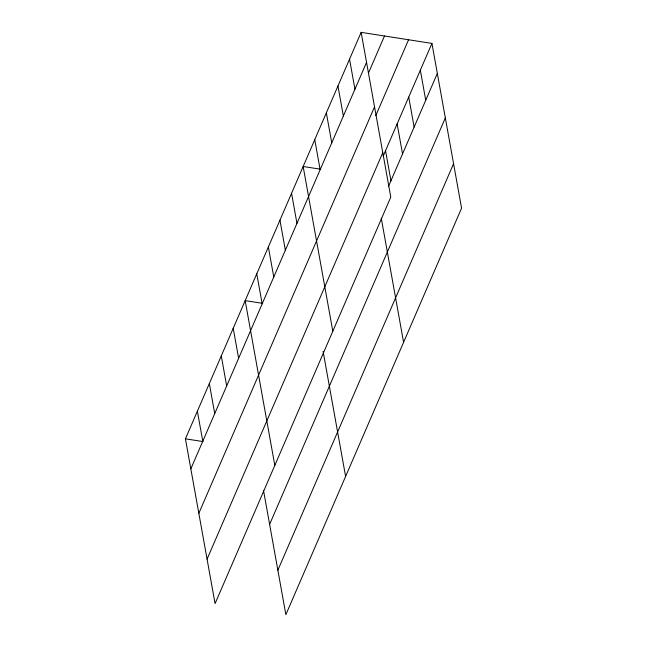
<?xml version="1.0" encoding="UTF-8"?>
<svg xmlns="http://www.w3.org/2000/svg" width="647" height="647" viewBox="0 0 647 647"><rect width="100%" height="100%" fill="white"/><g stroke="black" fill="none" stroke-linecap="round" stroke-linejoin="round"><path stroke-width="0.97" d="M361.139 32.35L390.78 197.109L215.071 603.594L185.43 438.836L361.139 32.35L431.929 43.406L461.57 208.164L285.861 614.65L263.531 490.547M190.833 468.865L366.542 62.379M368.499 73.006L384.496 35.997M198.831 513.322L374.54 106.844M375.778 115.619L408.564 39.758M207.072 559.137L382.781 152.652M383.137 156.267L431.929 43.406M388.54 186.296L437.332 73.434M269.621 524.377L445.33 117.9M277.862 570.185L453.571 163.707M320.669 169.223L303.152 166.489L332.801 331.248M262.69 303.362L245.173 300.629L274.813 465.387M185.43 438.836L202.948 441.569M420.332 70.232L425.734 100.261M408.734 97.058L414.137 127.087M397.137 123.892L402.539 153.921M385.539 150.719L390.942 180.748M381.261 218.209L403.591 342.303M349.542 59.176L354.944 89.205M337.944 86.002L343.347 116.031M326.347 112.837L331.749 142.866M314.749 139.663L320.152 169.692M323.104 351.378L345.603 476.443M291.554 193.316L296.957 223.344M279.957 220.142L285.359 250.179M268.359 246.976L273.77 277.005M256.77 273.802L262.172 303.831M233.219 328.272L238.622 358.301M221.274 355.915L226.676 385.944M209.329 383.55L214.731 413.579M197.375 411.193L202.778 441.222"/></g></svg>
